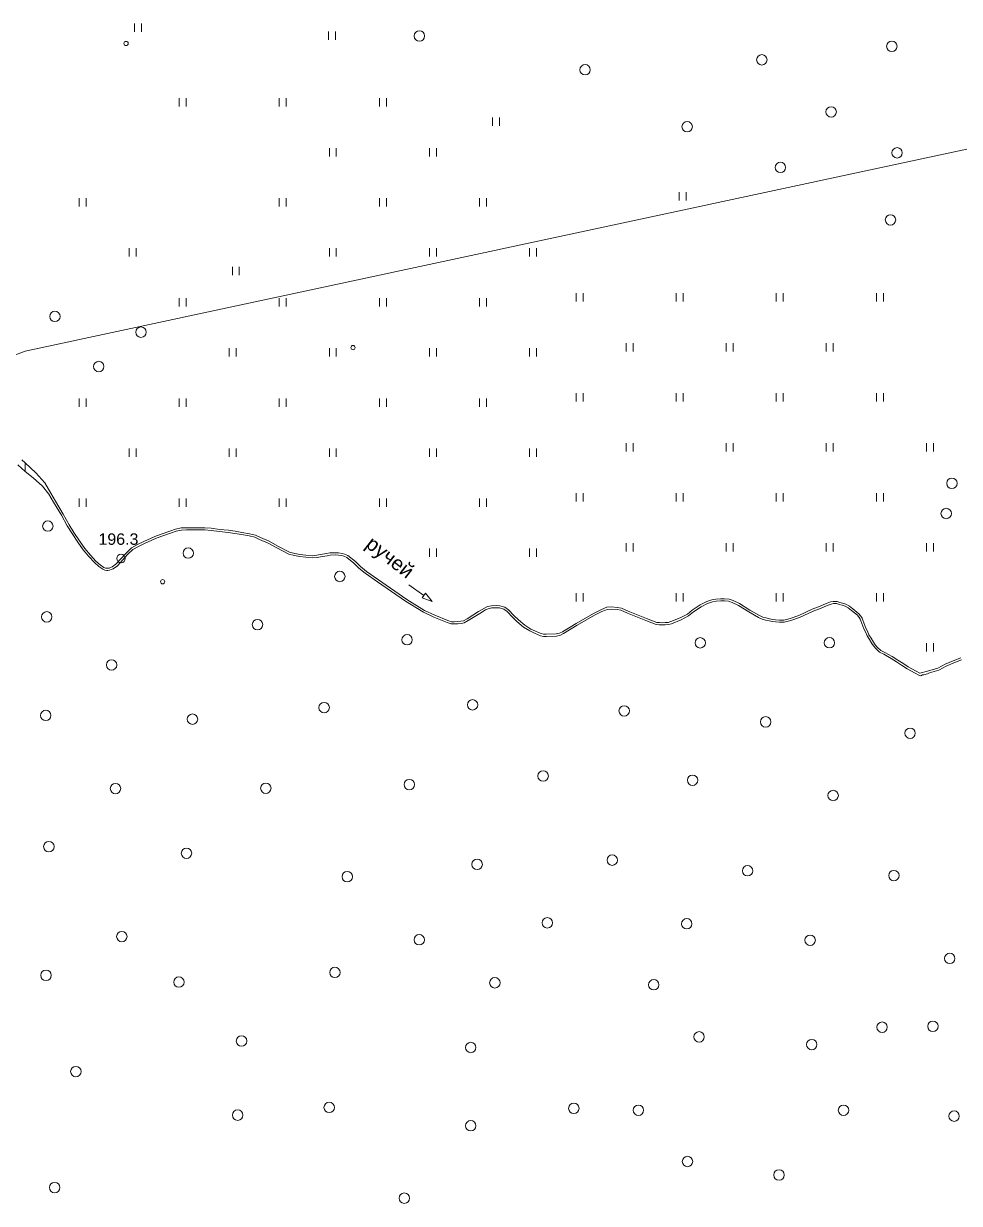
# Model space of a CAD drawing. Extents: x 1000 to 4000, y -4000 to -1000.
# Drawn here: x 2999.5 to 3261.3, y -3638.1 to -3308 of the extents above; entities that cross this region are included whole.
import ezdxf
from ezdxf.enums import TextEntityAlignment as Align

# ---------------------------------------------------------------- set-up
doc = ezdxf.new("R2010")
doc.units = 0
doc.header["$MEASUREMENT"] = 0
doc.layers.get('0').update_dxf_attribs({"linetype": 'CONTINUOUS'})
for name, color, linetype in [('18', 7, 'CONTINUOUS'), ('30', 7, 'CONTINUOUS'), ('34', 7, 'CONTINUOUS')]:
    doc.layers.add(name, color=color, linetype=linetype)
doc.styles.add('ARIAL', font='arial.ttf')

msp = doc.modelspace()

# ---------------------------------------------------------------- linework, layer by layer
at = {"color": 253, "linetype": 'Continuous', "lineweight": 0}
for p, q in [((3107.28, -3465.06), (3111.48, -3468.02)), ((3111.93, -3467.38), (3111.03, -3468.66)), ((3111.03, -3468.66), (3113.82, -3469.67)), ((3113.82, -3469.67), (3111.93, -3467.38))]:
    msp.add_line(p, q, dxfattribs=at)
for points in [[(3030.55, -3310.33), (3030.55, -3307.99)], [(3032.5, -3307.99), (3032.5, -3310.33)], [(3084.81, -3312.57), (3084.81, -3310.23)], [(3086.76, -3310.23), (3086.76, -3312.57)], [(3043.06, -3331.19), (3043.06, -3328.85)], [(3045.01, -3328.85), (3045.01, -3331.19)], [(3071.06, -3331.19), (3071.06, -3328.85)], [(3073.01, -3328.85), (3073.01, -3331.19)], [(3099.06, -3331.19), (3099.06, -3328.85)], [(3101.01, -3328.85), (3101.01, -3331.19)], [(3130.66, -3336.63), (3130.66, -3334.29)], [(3132.61, -3334.29), (3132.61, -3336.63)], [(3085.06, -3345.19), (3085.06, -3342.85)], [(3087.01, -3342.85), (3087.01, -3345.19)], [(3113.06, -3345.19), (3113.06, -3342.85)], [(3115.01, -3342.85), (3115.01, -3345.19)], [(3015.06, -3359.19), (3015.06, -3356.85)], [(3017.01, -3356.85), (3017.01, -3359.19)], [(3071.06, -3359.19), (3071.06, -3356.85)], [(3073.01, -3356.85), (3073.01, -3359.19)], [(3099.06, -3359.19), (3099.06, -3356.85)], [(3101.01, -3356.85), (3101.01, -3359.19)], [(3127.06, -3359.19), (3127.06, -3356.85)], [(3129.01, -3356.85), (3129.01, -3359.19)], [(3182.9, -3357.49), (3182.9, -3355.15)], [(3184.85, -3355.15), (3184.85, -3357.49)], [(3029.06, -3373.19), (3029.06, -3370.85)], [(3031.01, -3370.85), (3031.01, -3373.19)], [(3085.06, -3373.19), (3085.06, -3370.85)], [(3087.01, -3370.85), (3087.01, -3373.19)], [(3113.06, -3373.19), (3113.06, -3370.85)], [(3115.01, -3370.85), (3115.01, -3373.19)], [(3141.06, -3373.19), (3141.06, -3370.85)], [(3143.01, -3370.85), (3143.01, -3373.19)], [(3057.93, -3378.4), (3057.93, -3376.06)], [(3059.88, -3376.06), (3059.88, -3378.4)], [(3154.07, -3385.73), (3154.07, -3383.39)], [(3156.03, -3383.39), (3156.03, -3385.73)], [(3182.07, -3385.73), (3182.07, -3383.39)], [(3184.03, -3383.39), (3184.03, -3385.73)], [(3210.07, -3385.73), (3210.07, -3383.39)], [(3212.03, -3383.39), (3212.03, -3385.73)], [(3238.07, -3385.73), (3238.07, -3383.39)], [(3240.03, -3383.39), (3240.03, -3385.73)], [(3043.06, -3387.19), (3043.06, -3384.85)], [(3045.01, -3384.85), (3045.01, -3387.19)], [(3071.06, -3387.19), (3071.06, -3384.85)], [(3073.01, -3384.85), (3073.01, -3387.19)], [(3099.06, -3387.19), (3099.06, -3384.85)], [(3101.01, -3384.85), (3101.01, -3387.19)], [(3127.06, -3387.19), (3127.06, -3384.85)], [(3129.01, -3384.85), (3129.01, -3387.19)], [(3057.06, -3401.19), (3057.06, -3398.85)], [(3059.01, -3398.85), (3059.01, -3401.19)], [(3085.06, -3401.19), (3085.06, -3398.85)], [(3087.01, -3398.85), (3087.01, -3401.19)], [(3113.06, -3401.19), (3113.06, -3398.85)], [(3115.01, -3398.85), (3115.01, -3401.19)], [(3141.06, -3401.19), (3141.06, -3398.85)], [(3143.01, -3398.85), (3143.01, -3401.19)], [(3168.07, -3399.73), (3168.07, -3397.39)], [(3170.03, -3397.39), (3170.03, -3399.73)], [(3196.07, -3399.73), (3196.07, -3397.39)], [(3198.03, -3397.39), (3198.03, -3399.73)], [(3224.07, -3399.73), (3224.07, -3397.39)], [(3226.03, -3397.39), (3226.03, -3399.73)], [(3015.06, -3415.19), (3015.06, -3412.85)], [(3017.01, -3412.85), (3017.01, -3415.19)], [(3043.06, -3415.19), (3043.06, -3412.85)], [(3045.01, -3412.85), (3045.01, -3415.19)], [(3071.06, -3415.19), (3071.06, -3412.85)], [(3073.01, -3412.85), (3073.01, -3415.19)], [(3099.06, -3415.19), (3099.06, -3412.85)], [(3101.01, -3412.85), (3101.01, -3415.19)], [(3127.06, -3415.19), (3127.06, -3412.85)], [(3129.01, -3412.85), (3129.01, -3415.19)], [(3154.07, -3413.73), (3154.07, -3411.39)], [(3156.03, -3411.39), (3156.03, -3413.73)], [(3182.07, -3413.73), (3182.07, -3411.39)], [(3184.03, -3411.39), (3184.03, -3413.73)], [(3210.07, -3413.73), (3210.07, -3411.39)], [(3212.03, -3411.39), (3212.03, -3413.73)], [(3238.07, -3413.73), (3238.07, -3411.39)], [(3240.03, -3411.39), (3240.03, -3413.73)], [(3168.07, -3427.73), (3168.07, -3425.39)], [(3170.03, -3425.39), (3170.03, -3427.73)], [(3196.07, -3427.73), (3196.07, -3425.39)], [(3198.03, -3425.39), (3198.03, -3427.73)], [(3224.07, -3427.73), (3224.07, -3425.39)], [(3226.03, -3425.39), (3226.03, -3427.73)], [(3252.07, -3427.73), (3252.07, -3425.39)], [(3254.03, -3425.39), (3254.03, -3427.73)], [(3029.06, -3429.19), (3029.06, -3426.85)], [(3031.01, -3426.85), (3031.01, -3429.19)], [(3057.06, -3429.19), (3057.06, -3426.85)], [(3059.01, -3426.85), (3059.01, -3429.19)], [(3085.06, -3429.19), (3085.06, -3426.85)], [(3087.01, -3426.85), (3087.01, -3429.19)], [(3113.06, -3429.19), (3113.06, -3426.85)], [(3115.01, -3426.85), (3115.01, -3429.19)], [(3141.06, -3429.19), (3141.06, -3426.85)], [(3143.01, -3426.85), (3143.01, -3429.19)], [(3154.07, -3441.73), (3154.07, -3439.39)], [(3156.03, -3439.39), (3156.03, -3441.73)], [(3182.07, -3441.73), (3182.07, -3439.39)], [(3184.03, -3439.39), (3184.03, -3441.73)], [(3210.07, -3441.73), (3210.07, -3439.39)], [(3212.03, -3439.39), (3212.03, -3441.73)], [(3238.07, -3441.73), (3238.07, -3439.39)], [(3240.03, -3439.39), (3240.03, -3441.73)], [(3015.06, -3443.19), (3015.06, -3440.85)], [(3017.01, -3440.85), (3017.01, -3443.19)], [(3043.06, -3443.19), (3043.06, -3440.85)], [(3045.01, -3440.85), (3045.01, -3443.19)], [(3071.06, -3443.19), (3071.06, -3440.85)], [(3073.01, -3440.85), (3073.01, -3443.19)], [(3099.06, -3443.19), (3099.06, -3440.85)], [(3101.01, -3440.85), (3101.01, -3443.19)], [(3127.06, -3443.19), (3127.06, -3440.85)], [(3129.01, -3440.85), (3129.01, -3443.19)], [(3113.06, -3457.19), (3113.06, -3454.85)], [(3115.01, -3454.85), (3115.01, -3457.19)], [(3141.06, -3457.19), (3141.06, -3454.85)], [(3143.01, -3454.85), (3143.01, -3457.19)], [(3168.07, -3455.73), (3168.07, -3453.39)], [(3170.03, -3453.39), (3170.03, -3455.73)], [(3196.07, -3455.73), (3196.07, -3453.39)], [(3198.03, -3453.39), (3198.03, -3455.73)], [(3224.07, -3455.73), (3224.07, -3453.39)], [(3226.03, -3453.39), (3226.03, -3455.73)], [(3252.07, -3455.73), (3252.07, -3453.39)], [(3254.03, -3453.39), (3254.03, -3455.73)], [(3154.07, -3469.73), (3154.07, -3467.39)], [(3156.03, -3467.39), (3156.03, -3469.73)], [(3182.07, -3469.73), (3182.07, -3467.39)], [(3184.03, -3467.39), (3184.03, -3469.73)], [(3210.07, -3469.73), (3210.07, -3467.39)], [(3212.03, -3467.39), (3212.03, -3469.73)], [(3238.07, -3469.73), (3238.07, -3467.39)], [(3240.03, -3467.39), (3240.03, -3469.73)], [(3252.07, -3483.73), (3252.07, -3481.39)], [(3254.03, -3481.39), (3254.03, -3483.73)]]:
    msp.add_lwpolyline(points, dxfattribs=at)
for centre, radius in [((3110.26, -3311.46), 1.46), ((3028.22, -3313.56), 0.6), ((3242.4, -3314.35), 1.46), ((3206.03, -3318.13), 1.46), ((3156.59, -3320.91), 1.46), ((3225.42, -3332.72), 1.46), ((3185.15, -3336.84), 1.46), ((3243.87, -3344.15), 1.46), ((3211.24, -3348.24), 1.46), ((3242.03, -3362.93), 1.46), ((3008.31, -3389.93), 1.46), ((3032.37, -3394.33), 1.46), ((3091.68, -3398.65), 0.6), ((3020.55, -3403.95), 1.46), ((3259.2, -3436.63), 1.46), ((3257.61, -3445.07), 1.46), ((3006.31, -3448.59), 1.46), ((3045.59, -3456.15), 1.46), ((3026.79, -3457.69), 1.2), ((3088, -3462.69), 1.46), ((3038.44, -3464.18), 0.6), ((3006, -3474), 1.46), ((3064.97, -3476.18), 1.46), ((3106.81, -3480.39), 1.46), ((3188.82, -3481.26), 1.46), ((3224.93, -3481.25), 1.46), ((3024.16, -3487.46), 1.46), ((3083.6, -3499.4), 1.46), ((3125.14, -3498.62), 1.46), ((3167.54, -3500.33), 1.46), ((3005.73, -3501.57), 1.46), ((3046.77, -3502.62), 1.46), ((3207.11, -3503.38), 1.46), ((3247.5, -3506.57), 1.46), ((3144.86, -3518.53), 1.46), ((3186.66, -3519.72), 1.46), ((3025.25, -3522.04), 1.46), ((3067.3, -3521.96), 1.46), ((3107.43, -3520.94), 1.46), ((3225.98, -3523.99), 1.46), ((3006.61, -3538.3), 1.46), ((3045.1, -3540.14), 1.46), ((3126.4, -3543.25), 1.46), ((3164.19, -3542.07), 1.46), ((3090.06, -3546.7), 1.46), ((3202.06, -3545.04), 1.46), ((3242.98, -3546.39), 1.46), ((3146.03, -3559.61), 1.46), ((3185.02, -3559.86), 1.46), ((3027.02, -3563.46), 1.46), ((3110.2, -3564.34), 1.46), ((3219.54, -3564.5), 1.46), ((3258.59, -3569.56), 1.46), ((3005.81, -3574.3), 1.46), ((3042.99, -3576.2), 1.46), ((3086.63, -3573.49), 1.46), ((3131.36, -3576.39), 1.46), ((3175.81, -3576.93), 1.46), ((3239.67, -3588.82), 1.46), ((3253.89, -3588.57), 1.46), ((3060.5, -3592.68), 1.46), ((3188.48, -3591.52), 1.46), ((3124.62, -3594.5), 1.46), ((3220, -3593.69), 1.46), ((3014.16, -3601.25), 1.46), ((3085.02, -3611.25), 1.46), ((3153.45, -3611.52), 1.46), ((3171.5, -3612.06), 1.46), ((3228.89, -3612.06), 1.46), ((3059.42, -3613.42), 1.46), ((3259.81, -3613.7), 1.46), ((3124.62, -3616.39), 1.46), ((3185.24, -3626.39), 1.46), ((3210.84, -3630.17), 1.46), ((3008.23, -3633.69), 1.46), ((3106.03, -3636.66), 1.46)]:
    msp.add_circle(centre, radius, dxfattribs=at)
at = {"layer": '18', "color": 253, "linetype": 'Continuous', "lineweight": 0}
for q in [(3264.65, -3342.88), (2877.21, -3446.58)]:
    msp.add_line((3000, -3399.62), q, dxfattribs=at)
at = {"layer": '30', "color": 253, "linetype": 'Continuous', "lineweight": 0}
for p, q in [((3000, -3433.32), (2997.91, -3431.44)), ((2999.08, -3430.09), (3000, -3430.92)), ((3000, -3430.92), (3002.93, -3433.66)), ((3000, -3433.32), (3000, -3430.92)), ((3000, -3430.92), (3002.93, -3433.66)), ((3000, -3430.92), (3000, -3433.32)), ((3002.19, -3435.07), (3000, -3433.32)), ((3004.81, -3437.43), (3002.19, -3435.07)), ((3002.93, -3433.66), (3005.48, -3436.47)), ((3002.93, -3433.66), (3005.48, -3436.47)), ((3005.48, -3436.47), (3007.16, -3439.35)), ((3005.48, -3436.47), (3007.16, -3439.35)), ((3006.64, -3439.65), (3004.81, -3437.43)), ((3007.91, -3441.88), (3006.64, -3439.65)), ((3007.16, -3439.35), (3008.42, -3441.58)), ((3007.16, -3439.35), (3008.42, -3441.58)), ((3010.12, -3445.55), (3007.91, -3441.88)), ((3008.42, -3441.58), (3010.64, -3445.25)), ((3008.42, -3441.58), (3010.64, -3445.25)), ((3011.74, -3448.5), (3010.12, -3445.55)), ((3010.64, -3445.25), (3012.25, -3448.2)), ((3010.64, -3445.25), (3012.25, -3448.2)), ((3013.11, -3450.68), (3011.74, -3448.5)), ((3012.25, -3448.2), (3013.62, -3450.36)), ((3012.25, -3448.2), (3013.62, -3450.36)), ((3040.46, -3450), (3042.03, -3449.44)), ((3040.46, -3450), (3042.03, -3449.44)), ((3042.03, -3449.44), (3043.65, -3449.11)), ((3042.03, -3449.44), (3043.65, -3449.11)), ((3043.72, -3449.7), (3042.2, -3450.02)), ((3043.65, -3449.11), (3045.1, -3449.05)), ((3043.65, -3449.11), (3045.1, -3449.05)), ((3045.11, -3449.65), (3043.72, -3449.7)), ((3045.1, -3449.05), (3047.61, -3449.08)), ((3045.1, -3449.05), (3047.61, -3449.08)), ((3047.61, -3449.68), (3045.11, -3449.65)), ((3047.61, -3449.08), (3050.26, -3449.05)), ((3047.61, -3449.08), (3050.26, -3449.05)), ((3050.23, -3449.65), (3047.61, -3449.68)), ((3051.96, -3449.82), (3050.23, -3449.65)), ((3050.26, -3449.05), (3052.03, -3449.22)), ((3050.26, -3449.05), (3052.03, -3449.22)), ((3054.29, -3450.14), (3051.96, -3449.82)), ((3052.03, -3449.22), (3054.36, -3449.54)), ((3052.03, -3449.22), (3054.36, -3449.54)), ((3054.36, -3449.54), (3056.81, -3449.77)), ((3054.36, -3449.54), (3056.81, -3449.77)), ((3056.81, -3449.77), (3058.7, -3450.04)), ((3056.81, -3449.77), (3058.7, -3450.04)), ((3014.67, -3453.08), (3013.11, -3450.68)), ((3013.62, -3450.36), (3015.16, -3452.74)), ((3013.62, -3450.36), (3015.16, -3452.74)), ((3016.22, -3455.22), (3014.67, -3453.08)), ((3015.16, -3452.74), (3016.7, -3454.85)), ((3015.16, -3452.74), (3016.7, -3454.85)), ((3031.36, -3453.73), (3033.15, -3452.91)), ((3031.36, -3453.73), (3033.15, -3452.91)), ((3033.15, -3452.91), (3036.23, -3451.51)), ((3033.15, -3452.91), (3036.23, -3451.51)), ((3036.45, -3452.07), (3033.4, -3453.46)), ((3036.23, -3451.51), (3038.01, -3450.87)), ((3036.23, -3451.51), (3038.01, -3450.87)), ((3038.21, -3451.44), (3036.45, -3452.07)), ((3038.01, -3450.87), (3040.46, -3450)), ((3038.01, -3450.87), (3040.46, -3450)), ((3040.66, -3450.57), (3038.21, -3451.44)), ((3042.2, -3450.02), (3040.66, -3450.57)), ((3056.74, -3450.37), (3054.29, -3450.14)), ((3058.61, -3450.63), (3056.74, -3450.37)), ((3060.49, -3450.95), (3058.61, -3450.63)), ((3058.7, -3450.04), (3060.59, -3450.36)), ((3058.7, -3450.04), (3060.59, -3450.36)), ((3062.62, -3451.32), (3060.49, -3450.95)), ((3060.59, -3450.36), (3062.75, -3450.73)), ((3060.59, -3450.36), (3062.75, -3450.73)), ((3064.18, -3451.69), (3062.62, -3451.32)), ((3062.75, -3450.73), (3064.38, -3451.12)), ((3062.75, -3450.73), (3064.38, -3451.12)), ((3065.53, -3452.33), (3064.18, -3451.69)), ((3064.38, -3451.12), (3065.78, -3451.78)), ((3064.38, -3451.12), (3065.78, -3451.78)), ((3067.98, -3453.37), (3065.53, -3452.33)), ((3065.78, -3451.78), (3068.25, -3452.83)), ((3065.78, -3451.78), (3068.25, -3452.83)), ((3068.25, -3452.83), (3070.63, -3454.17)), ((3068.25, -3452.83), (3070.63, -3454.17)), ((3017.78, -3457.12), (3016.22, -3455.22)), ((3016.7, -3454.85), (3018.23, -3456.73)), ((3016.7, -3454.85), (3018.23, -3456.73)), ((3025.38, -3459.23), (3028.2, -3456.14)), ((3025.38, -3459.23), (3028.2, -3456.14)), ((3028.2, -3456.14), (3029.69, -3454.71)), ((3028.2, -3456.14), (3029.69, -3454.71)), ((3030.06, -3455.19), (3028.63, -3456.56)), ((3029.69, -3454.71), (3031.36, -3453.73)), ((3029.69, -3454.71), (3031.36, -3453.73)), ((3031.64, -3454.27), (3030.06, -3455.19)), ((3033.4, -3453.46), (3031.64, -3454.27)), ((3070.34, -3454.7), (3067.98, -3453.37)), ((3073.73, -3456.41), (3070.34, -3454.7)), ((3070.63, -3454.17), (3073.95, -3455.85)), ((3070.63, -3454.17), (3073.95, -3455.85)), ((3075.27, -3456.86), (3073.73, -3456.41)), ((3073.95, -3455.85), (3075.41, -3456.28)), ((3073.95, -3455.85), (3075.41, -3456.28)), ((3075.41, -3456.28), (3076.79, -3456.53)), ((3075.41, -3456.28), (3076.79, -3456.53)), ((3082.49, -3456.59), (3084.35, -3456.3)), ((3082.49, -3456.59), (3084.35, -3456.3)), ((3084.35, -3456.3), (3085.2, -3456.09)), ((3084.35, -3456.3), (3085.2, -3456.09)), ((3085.2, -3456.09), (3086.69, -3456.06)), ((3085.2, -3456.09), (3086.69, -3456.06)), ((3086.69, -3456.06), (3087.65, -3456.09)), ((3086.69, -3456.06), (3087.65, -3456.09)), ((3087.65, -3456.09), (3088.62, -3456.28)), ((3087.65, -3456.09), (3088.62, -3456.28)), ((3088.62, -3456.28), (3089.31, -3456.5)), ((3088.62, -3456.28), (3089.31, -3456.5)), ((3019.36, -3458.82), (3017.78, -3457.12)), ((3018.23, -3456.73), (3019.78, -3458.39)), ((3018.23, -3456.73), (3019.78, -3458.39)), ((3020.62, -3459.94), (3019.36, -3458.82)), ((3019.78, -3458.39), (3021, -3459.47)), ((3019.78, -3458.39), (3021, -3459.47)), ((3021, -3459.47), (3021.95, -3460.16)), ((3021, -3459.47), (3021.95, -3460.16)), ((3024.3, -3460.02), (3025.38, -3459.23)), ((3024.3, -3460.02), (3025.38, -3459.23)), ((3025.78, -3459.68), (3024.6, -3460.55)), ((3028.63, -3456.56), (3025.78, -3459.68)), ((3076.71, -3457.12), (3075.27, -3456.86)), ((3078.47, -3457.3), (3076.71, -3457.12)), ((3076.79, -3456.53), (3078.53, -3456.7)), ((3076.79, -3456.53), (3078.53, -3456.7)), ((3080.41, -3457.49), (3078.47, -3457.3)), ((3078.53, -3456.7), (3080.41, -3456.89)), ((3078.53, -3456.7), (3080.41, -3456.89)), ((3080.41, -3456.89), (3081.56, -3456.78)), ((3080.41, -3456.89), (3081.56, -3456.78)), ((3081.65, -3457.38), (3080.41, -3457.49)), ((3081.56, -3456.78), (3082.49, -3456.59)), ((3081.56, -3456.78), (3082.49, -3456.59)), ((3082.6, -3457.18), (3081.65, -3457.38)), ((3084.47, -3456.89), (3082.6, -3457.18)), ((3085.28, -3456.69), (3084.47, -3456.89)), ((3086.69, -3456.66), (3085.28, -3456.69)), ((3087.58, -3456.69), (3086.69, -3456.66)), ((3088.47, -3456.86), (3087.58, -3456.69)), ((3089.11, -3457.06), (3088.47, -3456.86)), ((3089.91, -3457.38), (3089.11, -3457.06)), ((3089.31, -3456.5), (3090.22, -3456.85)), ((3089.31, -3456.5), (3090.22, -3456.85)), ((3091.94, -3458.99), (3089.91, -3457.38)), ((3090.22, -3456.85), (3092.34, -3458.53)), ((3090.22, -3456.85), (3092.34, -3458.53)), ((3093.35, -3460.34), (3091.94, -3458.99)), ((3092.34, -3458.53), (3093.75, -3459.89)), ((3092.34, -3458.53), (3093.75, -3459.89)), ((3021.66, -3460.69), (3020.62, -3459.94)), ((3022.3, -3460.92), (3021.66, -3460.69)), ((3021.95, -3460.16), (3022.43, -3460.34)), ((3021.95, -3460.16), (3022.43, -3460.34)), ((3022.78, -3460.98), (3022.3, -3460.92)), ((3022.43, -3460.34), (3022.82, -3460.38)), ((3022.43, -3460.34), (3022.82, -3460.38)), ((3023.13, -3460.98), (3022.78, -3460.98)), ((3022.82, -3460.38), (3023.09, -3460.38)), ((3022.82, -3460.38), (3023.09, -3460.38)), ((3023.09, -3460.38), (3023.46, -3460.34)), ((3023.09, -3460.38), (3023.46, -3460.34)), ((3023.59, -3460.92), (3023.13, -3460.98)), ((3023.46, -3460.34), (3023.84, -3460.22)), ((3023.46, -3460.34), (3023.84, -3460.22)), ((3024.05, -3460.78), (3023.59, -3460.92)), ((3023.84, -3460.22), (3024.3, -3460.02)), ((3023.84, -3460.22), (3024.3, -3460.02)), ((3024.6, -3460.55), (3024.05, -3460.78)), ((3095.11, -3461.76), (3093.35, -3460.34)), ((3093.75, -3459.89), (3095.47, -3461.28)), ((3093.75, -3459.89), (3095.47, -3461.28)), ((3098.51, -3464.16), (3095.11, -3461.76)), ((3095.47, -3461.28), (3098.85, -3463.66)), ((3095.47, -3461.28), (3098.85, -3463.66)), ((3106.36, -3469.6), (3098.51, -3464.16)), ((3098.85, -3463.66), (3106.69, -3469.1)), ((3098.85, -3463.66), (3106.69, -3469.1)), ((3111.43, -3472.72), (3106.36, -3469.6)), ((3106.69, -3469.1), (3111.72, -3472.19)), ((3106.69, -3469.1), (3111.72, -3472.19)), ((3190.62, -3469.74), (3192.03, -3469.22)), ((3192.03, -3469.22), (3193.16, -3469.03)), ((3193.23, -3469.63), (3192.19, -3469.8)), ((3193.23, -3469.63), (3192.19, -3469.8)), ((3193.16, -3469.03), (3194.49, -3468.94)), ((3194.52, -3469.54), (3193.23, -3469.63)), ((3194.52, -3469.54), (3193.23, -3469.63)), ((3194.49, -3468.94), (3195.63, -3468.91)), ((3195.62, -3469.51), (3194.52, -3469.54)), ((3195.62, -3469.51), (3194.52, -3469.54)), ((3196.74, -3469.6), (3195.62, -3469.51)), ((3196.74, -3469.6), (3195.62, -3469.51)), ((3195.63, -3468.91), (3196.86, -3469.01)), ((3197.75, -3469.94), (3196.74, -3469.6)), ((3197.75, -3469.94), (3196.74, -3469.6)), ((3196.86, -3469.01), (3197.98, -3469.39)), ((3197.98, -3469.39), (3199.77, -3470.29)), ((3225.26, -3469.83), (3225.98, -3469.66)), ((3225.98, -3469.66), (3226.57, -3469.66)), ((3226.57, -3469.66), (3227.09, -3469.66)), ((3227.09, -3469.66), (3227.82, -3469.95)), ((3114.31, -3474.11), (3111.43, -3472.72)), ((3111.72, -3472.19), (3114.55, -3473.56)), ((3111.72, -3472.19), (3114.55, -3473.56)), ((3123.59, -3474.54), (3126.8, -3472.53)), ((3123.59, -3474.54), (3126.8, -3472.53)), ((3126.8, -3472.53), (3128.47, -3471.53)), ((3126.8, -3472.53), (3128.47, -3471.53)), ((3128.75, -3472.06), (3127.11, -3473.04)), ((3128.75, -3472.06), (3127.11, -3473.04)), ((3128.47, -3471.53), (3129.31, -3471.14)), ((3128.47, -3471.53), (3129.31, -3471.14)), ((3129.5, -3471.71), (3128.75, -3472.06)), ((3129.5, -3471.71), (3128.75, -3472.06)), ((3129.31, -3471.14), (3130.44, -3470.91)), ((3129.31, -3471.14), (3130.44, -3470.91)), ((3130.51, -3471.51), (3129.5, -3471.71)), ((3130.51, -3471.51), (3129.5, -3471.71)), ((3130.44, -3470.91), (3131.81, -3470.85)), ((3130.44, -3470.91), (3131.81, -3470.85)), ((3131.8, -3471.45), (3130.51, -3471.51)), ((3131.8, -3471.45), (3130.51, -3471.51)), ((3132.61, -3471.51), (3131.8, -3471.45)), ((3132.61, -3471.51), (3131.8, -3471.45)), ((3131.81, -3470.85), (3132.71, -3470.91)), ((3131.81, -3470.85), (3132.71, -3470.91)), ((3133.85, -3471.85), (3132.61, -3471.51)), ((3133.85, -3471.85), (3132.61, -3471.51)), ((3132.71, -3470.91), (3134.11, -3471.3)), ((3132.71, -3470.91), (3134.11, -3471.3)), ((3134.77, -3472.49), (3133.85, -3471.85)), ((3134.77, -3472.49), (3133.85, -3471.85)), ((3134.11, -3471.3), (3135.16, -3472.03)), ((3134.11, -3471.3), (3135.16, -3472.03)), ((3136.22, -3474.01), (3134.77, -3472.49)), ((3136.22, -3474.01), (3134.77, -3472.49)), ((3135.16, -3472.03), (3136.65, -3473.58)), ((3135.16, -3472.03), (3136.65, -3473.58)), ((3158.93, -3473.02), (3161.01, -3472)), ((3158.93, -3473.02), (3161.01, -3472)), ((3161.26, -3472.54), (3159.22, -3473.55)), ((3161.26, -3472.54), (3159.22, -3473.55)), ((3161.01, -3472), (3162.05, -3471.52)), ((3161.01, -3472), (3162.05, -3471.52)), ((3162.27, -3472.08), (3161.26, -3472.54)), ((3162.27, -3472.08), (3161.26, -3472.54)), ((3162.05, -3471.52), (3162.67, -3471.31)), ((3162.05, -3471.52), (3162.67, -3471.31)), ((3162.79, -3471.91), (3162.27, -3472.08)), ((3162.79, -3471.91), (3162.27, -3472.08)), ((3162.67, -3471.31), (3163.94, -3471.22)), ((3162.67, -3471.31), (3163.94, -3471.22)), ((3163.94, -3471.82), (3162.79, -3471.91)), ((3163.94, -3471.82), (3162.79, -3471.91)), ((3163.94, -3471.22), (3165.61, -3471.34)), ((3163.94, -3471.22), (3165.61, -3471.34)), ((3165.53, -3471.93), (3163.94, -3471.82)), ((3165.53, -3471.93), (3163.94, -3471.82)), ((3166.59, -3472.17), (3165.53, -3471.93)), ((3166.59, -3472.17), (3165.53, -3471.93)), ((3165.61, -3471.34), (3166.77, -3471.59)), ((3165.61, -3471.34), (3166.77, -3471.59)), ((3168.43, -3472.95), (3166.59, -3472.17)), ((3168.43, -3472.95), (3166.59, -3472.17)), ((3166.77, -3471.59), (3168.67, -3472.39)), ((3166.77, -3471.59), (3168.67, -3472.39)), ((3172.19, -3474.5), (3168.43, -3472.95)), ((3172.19, -3474.5), (3168.43, -3472.95)), ((3168.67, -3472.39), (3172.42, -3473.94)), ((3168.67, -3472.39), (3172.42, -3473.94)), ((3185.2, -3473.2), (3186.54, -3472.11)), ((3186.89, -3472.6), (3185.54, -3473.7)), ((3186.89, -3472.6), (3185.54, -3473.7)), ((3186.54, -3472.11), (3188.81, -3470.67)), ((3189.11, -3471.19), (3186.89, -3472.6)), ((3189.11, -3471.19), (3186.89, -3472.6)), ((3188.81, -3470.67), (3190.62, -3469.74)), ((3190.86, -3470.29), (3189.11, -3471.19)), ((3190.86, -3470.29), (3189.11, -3471.19)), ((3192.19, -3469.8), (3190.86, -3470.29)), ((3192.19, -3469.8), (3190.86, -3470.29)), ((3199.48, -3470.81), (3197.75, -3469.94)), ((3199.48, -3470.81), (3197.75, -3469.94)), ((3202.41, -3472.6), (3199.48, -3470.81)), ((3202.41, -3472.6), (3199.48, -3470.81)), ((3199.77, -3470.29), (3202.72, -3472.09)), ((3205.07, -3474.13), (3202.41, -3472.6)), ((3205.07, -3474.13), (3202.41, -3472.6)), ((3202.72, -3472.09), (3205.35, -3473.59)), ((3216.36, -3473.63), (3220.13, -3471.81)), ((3220.36, -3472.36), (3216.59, -3474.18)), ((3220.36, -3472.36), (3216.59, -3474.18)), ((3220.13, -3471.81), (3221.92, -3471.18)), ((3222.13, -3471.74), (3220.36, -3472.36)), ((3222.13, -3471.74), (3220.36, -3472.36)), ((3221.92, -3471.18), (3223.19, -3470.67)), ((3223.43, -3471.22), (3222.13, -3471.74)), ((3223.43, -3471.22), (3222.13, -3471.74)), ((3223.19, -3470.67), (3224.33, -3470.14)), ((3224.55, -3470.7), (3223.43, -3471.22)), ((3224.55, -3470.7), (3223.43, -3471.22)), ((3224.33, -3470.14), (3225.26, -3469.83)), ((3225.42, -3470.41), (3224.55, -3470.7)), ((3225.42, -3470.41), (3224.55, -3470.7)), ((3226.05, -3470.26), (3225.42, -3470.41)), ((3226.05, -3470.26), (3225.42, -3470.41)), ((3226.57, -3470.26), (3226.05, -3470.26)), ((3226.57, -3470.26), (3226.05, -3470.26)), ((3226.97, -3470.26), (3226.57, -3470.26)), ((3226.97, -3470.26), (3226.57, -3470.26)), ((3227.63, -3470.52), (3226.97, -3470.26)), ((3227.63, -3470.52), (3226.97, -3470.26)), ((3228.47, -3470.75), (3227.63, -3470.52)), ((3228.47, -3470.75), (3227.63, -3470.52)), ((3227.82, -3469.95), (3228.64, -3470.18)), ((3229.33, -3471.01), (3228.47, -3470.75)), ((3229.33, -3471.01), (3228.47, -3470.75)), ((3228.64, -3470.18), (3229.56, -3470.46)), ((3230.23, -3471.48), (3229.33, -3471.01)), ((3230.23, -3471.48), (3229.33, -3471.01)), ((3229.56, -3470.46), (3230.56, -3470.97)), ((3231.15, -3472.23), (3230.23, -3471.48)), ((3231.15, -3472.23), (3230.23, -3471.48)), ((3230.56, -3470.97), (3231.53, -3471.76)), ((3232.76, -3473.56), (3231.15, -3472.23)), ((3232.76, -3473.56), (3231.15, -3472.23)), ((3231.53, -3471.76), (3233.18, -3473.13)), ((3118.02, -3475.61), (3114.31, -3474.11)), ((3114.55, -3473.56), (3118.22, -3475.04)), ((3114.55, -3473.56), (3118.22, -3475.04)), ((3119.15, -3475.95), (3118.02, -3475.61)), ((3118.22, -3475.04), (3119.24, -3475.36)), ((3118.22, -3475.04), (3119.24, -3475.36)), ((3119.95, -3475.95), (3119.15, -3475.95)), ((3119.24, -3475.36), (3119.95, -3475.36)), ((3119.24, -3475.36), (3119.95, -3475.36)), ((3119.95, -3475.36), (3120.97, -3475.33)), ((3119.95, -3475.36), (3120.97, -3475.33)), ((3121.02, -3475.93), (3119.95, -3475.95)), ((3120.97, -3475.33), (3121.8, -3475.22)), ((3120.97, -3475.33), (3121.8, -3475.22)), ((3121.9, -3475.81), (3121.02, -3475.93)), ((3121.8, -3475.22), (3122.56, -3475.07)), ((3121.8, -3475.22), (3122.56, -3475.07)), ((3122.76, -3475.64), (3121.9, -3475.81)), ((3122.56, -3475.07), (3123.59, -3474.54)), ((3122.56, -3475.07), (3123.59, -3474.54)), ((3123.88, -3475.06), (3122.76, -3475.64)), ((3127.11, -3473.04), (3123.88, -3475.06)), ((3137.55, -3475.25), (3136.22, -3474.01)), ((3137.55, -3475.25), (3136.22, -3474.01)), ((3136.65, -3473.58), (3137.95, -3474.8)), ((3136.65, -3473.58), (3137.95, -3474.8)), ((3139.39, -3476.84), (3137.55, -3475.25)), ((3139.39, -3476.84), (3137.55, -3475.25)), ((3137.95, -3474.8), (3139.75, -3476.36)), ((3137.95, -3474.8), (3139.75, -3476.36)), ((3150.25, -3478.16), (3154.1, -3475.84)), ((3150.25, -3478.16), (3154.1, -3475.84)), ((3154.1, -3475.84), (3158.93, -3473.02)), ((3154.1, -3475.84), (3158.93, -3473.02)), ((3159.22, -3473.55), (3154.41, -3476.36)), ((3159.22, -3473.55), (3154.41, -3476.36)), ((3173.55, -3474.99), (3172.19, -3474.5)), ((3173.55, -3474.99), (3172.19, -3474.5)), ((3172.42, -3473.94), (3172.4, -3473.93)), ((3172.4, -3473.93), (3173.76, -3474.43)), ((3175.22, -3475.65), (3173.55, -3474.99)), ((3175.22, -3475.65), (3173.55, -3474.99)), ((3173.76, -3474.43), (3175.43, -3475.09)), ((3176.51, -3476.12), (3175.22, -3475.65)), ((3176.51, -3476.12), (3175.22, -3475.65)), ((3175.43, -3475.09), (3176.65, -3475.53)), ((3177.35, -3476.2), (3176.51, -3476.12)), ((3177.35, -3476.2), (3176.51, -3476.12)), ((3176.65, -3475.53), (3177.39, -3475.6)), ((3178.13, -3476.23), (3177.35, -3476.2)), ((3178.13, -3476.23), (3177.35, -3476.2)), ((3177.39, -3475.6), (3178.13, -3475.63)), ((3178.13, -3475.63), (3178.96, -3475.6)), ((3178.99, -3476.2), (3178.13, -3476.23)), ((3178.99, -3476.2), (3178.13, -3476.23)), ((3178.96, -3475.6), (3179.84, -3475.55)), ((3179.94, -3476.15), (3178.99, -3476.2)), ((3179.94, -3476.15), (3178.99, -3476.2)), ((3179.84, -3475.55), (3180.55, -3475.34)), ((3180.75, -3475.91), (3179.94, -3476.15)), ((3180.75, -3475.91), (3179.94, -3476.15)), ((3180.55, -3475.34), (3183.21, -3474.31)), ((3183.46, -3474.86), (3180.75, -3475.91)), ((3183.46, -3474.86), (3180.75, -3475.91)), ((3183.21, -3474.31), (3185.2, -3473.2)), ((3185.54, -3473.7), (3183.46, -3474.86)), ((3185.54, -3473.7), (3183.46, -3474.86)), ((3206.11, -3474.62), (3205.07, -3474.13)), ((3206.11, -3474.62), (3205.07, -3474.13)), ((3205.35, -3473.59), (3206.32, -3474.05)), ((3207.03, -3474.88), (3206.11, -3474.62)), ((3207.03, -3474.88), (3206.11, -3474.62)), ((3206.32, -3474.05), (3207.18, -3474.3)), ((3208.09, -3475.14), (3207.03, -3474.88)), ((3208.09, -3475.14), (3207.03, -3474.88)), ((3207.18, -3474.3), (3208.21, -3474.55)), ((3209.01, -3475.28), (3208.09, -3475.14)), ((3209.01, -3475.28), (3208.09, -3475.14)), ((3208.21, -3474.55), (3209.11, -3474.69)), ((3209.82, -3475.43), (3209.01, -3475.28)), ((3209.82, -3475.43), (3209.01, -3475.28)), ((3209.11, -3474.69), (3209.89, -3474.83)), ((3210.97, -3475.48), (3209.82, -3475.43)), ((3210.97, -3475.48), (3209.82, -3475.43)), ((3209.89, -3474.83), (3210.99, -3474.88)), ((3212.24, -3475.48), (3210.97, -3475.48)), ((3212.24, -3475.48), (3210.97, -3475.48)), ((3210.99, -3474.88), (3212.17, -3474.88)), ((3212.17, -3474.88), (3212.93, -3474.7)), ((3213.07, -3475.28), (3212.24, -3475.48)), ((3213.07, -3475.28), (3212.24, -3475.48)), ((3212.93, -3474.7), (3213.94, -3474.45)), ((3214.11, -3475.02), (3213.07, -3475.28)), ((3214.11, -3475.02), (3213.07, -3475.28)), ((3213.94, -3474.45), (3216.36, -3473.63)), ((3216.59, -3474.18), (3214.11, -3475.02)), ((3216.59, -3474.18), (3214.11, -3475.02)), ((3233.28, -3474.16), (3232.76, -3473.56)), ((3233.28, -3474.16), (3232.76, -3473.56)), ((3233.18, -3473.13), (3233.77, -3473.81)), ((3233.57, -3474.66), (3233.28, -3474.16)), ((3233.57, -3474.66), (3233.28, -3474.16)), ((3233.77, -3475.15), (3233.57, -3474.66)), ((3233.77, -3475.15), (3233.57, -3474.66)), ((3233.77, -3473.81), (3234.11, -3474.39)), ((3234.6, -3477.38), (3233.77, -3475.15)), ((3234.6, -3477.38), (3233.77, -3475.15)), ((3234.11, -3474.39), (3234.33, -3474.93)), ((3234.33, -3474.93), (3235.15, -3477.14)), ((3141.12, -3477.94), (3139.39, -3476.84)), ((3141.12, -3477.94), (3139.39, -3476.84)), ((3139.75, -3476.36), (3141.41, -3477.41)), ((3139.75, -3476.36), (3141.41, -3477.41)), ((3142.47, -3478.54), (3141.12, -3477.94)), ((3142.47, -3478.54), (3141.12, -3477.94)), ((3141.41, -3477.41), (3142.72, -3478)), ((3141.41, -3477.41), (3142.72, -3478)), ((3143.28, -3478.92), (3142.47, -3478.54)), ((3143.28, -3478.92), (3142.47, -3478.54)), ((3142.72, -3478), (3143.53, -3478.37)), ((3142.72, -3478), (3143.53, -3478.37)), ((3144.09, -3479.26), (3143.28, -3478.92)), ((3144.09, -3479.26), (3143.28, -3478.92)), ((3143.53, -3478.37), (3144.28, -3478.69)), ((3143.53, -3478.37), (3144.28, -3478.69)), ((3144.92, -3479.47), (3144.09, -3479.26)), ((3144.92, -3479.47), (3144.09, -3479.26)), ((3144.28, -3478.69), (3144.99, -3478.87)), ((3144.28, -3478.69), (3144.99, -3478.87)), ((3145.76, -3479.47), (3144.92, -3479.47)), ((3145.76, -3479.47), (3144.92, -3479.47)), ((3144.99, -3478.87), (3145.75, -3478.87)), ((3144.99, -3478.87), (3145.75, -3478.87)), ((3145.75, -3478.87), (3148.53, -3478.78)), ((3145.75, -3478.87), (3148.53, -3478.78)), ((3148.61, -3479.38), (3145.76, -3479.47)), ((3148.61, -3479.38), (3145.76, -3479.47)), ((3148.53, -3478.78), (3149.47, -3478.55)), ((3148.53, -3478.78), (3149.47, -3478.55)), ((3149.68, -3479.12), (3148.61, -3479.38)), ((3149.68, -3479.12), (3148.61, -3479.38)), ((3149.47, -3478.55), (3150.25, -3478.16)), ((3149.47, -3478.55), (3150.25, -3478.16)), ((3150.54, -3478.69), (3149.68, -3479.12)), ((3150.54, -3478.69), (3149.68, -3479.12)), ((3154.41, -3476.36), (3150.54, -3478.69)), ((3154.41, -3476.36), (3150.54, -3478.69)), ((3235.03, -3478.22), (3234.6, -3477.38)), ((3235.03, -3478.22), (3234.6, -3477.38)), ((3235.46, -3479.32), (3235.03, -3478.22)), ((3235.46, -3479.32), (3235.03, -3478.22)), ((3235.15, -3477.14), (3235.58, -3477.97)), ((3236.13, -3480.3), (3235.46, -3479.32)), ((3236.13, -3480.3), (3235.46, -3479.32)), ((3235.58, -3477.97), (3236, -3479.04)), ((3236, -3479.04), (3236.63, -3479.98)), ((3236.79, -3481.43), (3236.13, -3480.3)), ((3236.79, -3481.43), (3236.13, -3480.3)), ((3236.63, -3479.98), (3237.29, -3481.1)), ((3237.31, -3482.15), (3236.79, -3481.43)), ((3237.31, -3482.15), (3236.79, -3481.43)), ((3237.29, -3481.1), (3237.78, -3481.78)), ((3237.88, -3482.84), (3237.31, -3482.15)), ((3237.88, -3482.84), (3237.31, -3482.15)), ((3237.78, -3481.78), (3238.32, -3482.44)), ((3238.95, -3483.89), (3237.88, -3482.84)), ((3238.95, -3483.89), (3237.88, -3482.84)), ((3238.32, -3482.44), (3239.3, -3483.39)), ((3240.13, -3484.46), (3238.95, -3483.89)), ((3240.13, -3484.46), (3238.95, -3483.89)), ((3239.3, -3483.39), (3240.41, -3483.93)), ((3242.21, -3485.63), (3240.13, -3484.46)), ((3242.21, -3485.63), (3240.13, -3484.46)), ((3240.41, -3483.93), (3242.52, -3485.11)), ((3243.74, -3486.58), (3242.21, -3485.63)), ((3243.74, -3486.58), (3242.21, -3485.63)), ((3242.52, -3485.11), (3244.06, -3486.08)), ((3244.06, -3486.08), (3245.45, -3486.98)), ((3259.52, -3486.34), (3261.71, -3485.44)), ((3261.91, -3486), (3259.75, -3486.89)), ((3245.12, -3487.48), (3243.74, -3486.58)), ((3245.12, -3487.48), (3243.74, -3486.58)), ((3246.65, -3488.52), (3245.12, -3487.48)), ((3246.65, -3488.52), (3245.12, -3487.48)), ((3245.45, -3486.98), (3246.96, -3488.01)), ((3248.9, -3489.73), (3246.65, -3488.52)), ((3248.9, -3489.73), (3246.65, -3488.52)), ((3246.96, -3488.01), (3249.18, -3489.2)), ((3249.18, -3489.2), (3250.27, -3489.77)), ((3250.27, -3489.77), (3252.36, -3489.21)), ((3252.36, -3489.21), (3255.3, -3488.31)), ((3255.52, -3488.87), (3252.94, -3489.66)), ((3255.52, -3488.87), (3252.94, -3489.66)), ((3255.3, -3488.31), (3257.36, -3487.24)), ((3257.61, -3487.79), (3255.52, -3488.87)), ((3257.61, -3487.79), (3255.52, -3488.87)), ((3257.36, -3487.24), (3259.52, -3486.34)), ((3259.75, -3486.89), (3257.61, -3487.79)), ((3257.61, -3487.79), (3257.61, -3487.79)), ((3257.61, -3487.79), (3257.61, -3487.79)), ((3257.61, -3487.79), (3257.61, -3487.79)), ((3257.61, -3487.79), (3257.61, -3487.79)), ((3257.61, -3487.79), (3257.61, -3487.79)), ((3257.61, -3487.79), (3257.61, -3487.79)), ((3249.99, -3490.32), (3248.9, -3489.73)), ((3249.99, -3490.32), (3248.9, -3489.73)), ((3250.54, -3490.46), (3249.99, -3490.32)), ((3250.54, -3490.46), (3249.99, -3490.32)), ((3250.95, -3490.26), (3250.54, -3490.46)), ((3250.95, -3490.26), (3250.54, -3490.46)), ((3251.37, -3490.26), (3250.95, -3490.26)), ((3251.37, -3490.26), (3250.95, -3490.26)), ((3252.33, -3489.91), (3251.37, -3490.26)), ((3252.33, -3489.91), (3251.37, -3490.26)), ((3252.94, -3489.66), (3252.33, -3489.91)), ((3252.94, -3489.66), (3252.33, -3489.91))]:
    msp.add_line(p, q, dxfattribs=at)

# ---------------------------------------------------------------- texts
at = {"layer": '30', "color": 253, "lineweight": 0, "style": 'ARIAL'}
msp.add_text('196.3', height=3.2, dxfattribs=at).set_placement((3026.06, -3452.24), align=Align.MIDDLE_CENTER)
at = {"layer": '34', "color": 253, "lineweight": 0, "style": 'ARIAL'}
msp.add_text('ручей', height=4, rotation=322, dxfattribs=at).set_placement((3102.06, -3457.29), align=Align.MIDDLE_CENTER)

doc.saveas('drawing.dxf')
